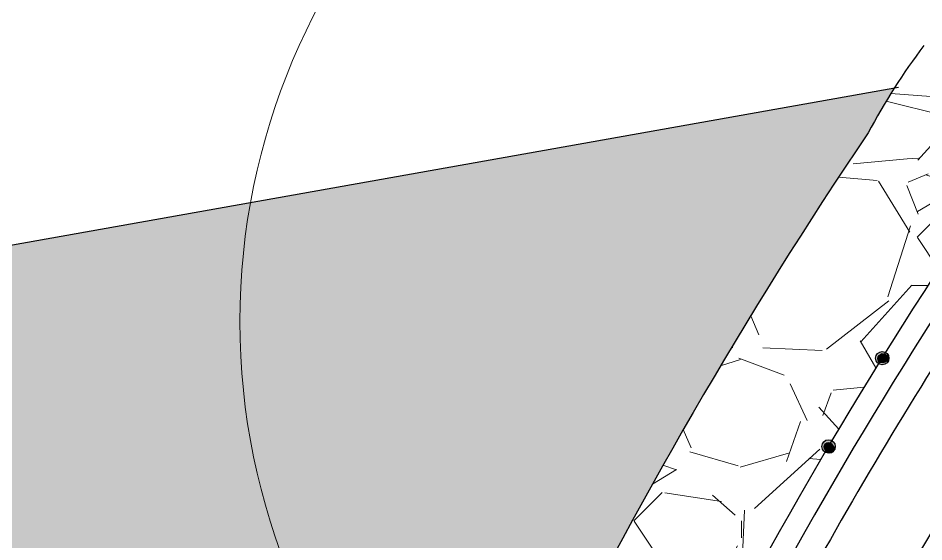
# Model space of a CAD drawing. Header units: millimetres. Extents: x -46762 to 161452, y -66984 to 31524.
# Drawn here: x -41560 to -40546, y -9718 to -9131 of the extents above; entities that cross this region are included whole.
import ezdxf

# ---------------------------------------------------------------- set-up
doc = ezdxf.new("R2010")
doc.units = ezdxf.units.MM
doc.header["$LTSCALE"] = 0.5
pattern_1 = [(228.0128, (-97673.25584044286, -17195.62959779655), (-2540.002158237001, -2857.503511189072), [42.715125, -4228.8125]), (184.9697, (-97701.83084044285, -17227.37959779655), (3810.006163272391, 317.4977594234323), [73.300625, -7256.75]), (132.5104, (-97774.85584044286, -17233.72959779655), (3174.997689791462, -3492.503411557551), [51.68525, -5116.8375]), (267.2737, (-97898.68084044284, -17313.10459779655), (317.4986213535216, 6349.997956670803), [66.750625, -6608.3]), (292.8337, (-97901.85584044286, -17379.77959779655), (-1587.504506937738, 3810.002166256389), [65.45425000000002, -6479.975000000001]), (357.2737, (-97876.45584044285, -17440.10459779655), (-6349.997956670803, 317.4986213535219), [66.750625, -6608.3]), (37.6942, (-97809.78084044284, -17443.27959779655), (-4127.502607654991, -3174.997169623111), [88.27424999999998, -8739.1375]), (72.2553, (-97739.93084044284, -17389.30459779655), (2222.504445683399, 6985.002025754549), [83.34000000000002, -8250.6625]), (121.4296, (-97714.53084044285, -17309.92959779654), (-2540.00065440806, 4127.495144996587), [66.976625, -6630.687500000001]), (175.2364, (-97749.45584044285, -17252.77959779655), (3492.497256631807, -317.4970203401444), [76.4641249999998, -3746.737499999988]), (222.3974, (-97825.65584044284, -17246.42959779654), (-3810.000114654964, -3492.495456329621), [98.88475000000001, -9789.600000000002]), (138.8141, (-97584.35584044285, -17316.27959779655), (-2222.498584278092, 1904.997069640501), [33.750625, -3341.325]), (171.4692, (-97609.75584044286, -17294.05459779654), (4127.493699448925, -635.0016000057124), [64.21024999999979, -6356.824999999987]), (225, (-97673.25584044286, -17284.52959779655), (-6.661338147750939e-14, -317.4997835875247), [44.901125, -404.11125]), (203.1986, (-97695.48084044283, -17246.42959779654), (1587.505353198854, 635.0027842882831), [24.180125, -2393.825]), (291.8014, (-97717.70584044285, -17255.95459779655), (-317.5002227368137, 952.5006135914831), [34.19575, -1675.6]), (30.9638, (-97705.00584044284, -17287.70459779655), (952.4989943510283, 635.0004948325691), [55.53999999999981, -1795.787499999994]), (161.5651, (-97657.38084044284, -17259.12959779655), (635.0002897726226, -317.4995278081346), [40.160875, -963.8625]), (16.38950000000001, (-97901.85584044286, -17255.95459779655), (3175.001751746169, 952.4980187459755), [56.261, -5569.849999999999]), (70.3462, (-97847.88084044284, -17240.07959779655), (-1269.996461084563, -3492.495061068125), [47.19987500000001, -4672.775]), (293.1986, (-97657.38084044284, -17195.62959779655), (-635.002784288283, 1587.505353198854), [48.36, -2369.65]), (343.6105, (-97638.33084044285, -17240.07959779655), (-3175.001751746168, 952.4980187459764), [56.26099999999982, -5569.849999999988]), (339.444, (-97901.85584044286, -17452.80459779655), (-1587.501970531989, 634.9992295062673), [54.25437499999999, -2658.4625]), (294.7751, (-97851.05584044286, -17471.85459779655), (-1587.496300453355, 3492.498378269584), [45.4589999999999, -4500.449999999988]), (66.80140000000002, (-97654.20584044284, -17513.12959779655), (635.0027842882835, 1587.505353198854), [48.36, -2369.65]), (17.35400000000001, (-97635.15584044284, -17468.67959779655), (-4127.500222732495, -1269.998084450704), [53.22287499999998, -5269.049999999998]), (69.444, (-97809.78084044284, -17513.12959779655), (-634.9992295062681, -1587.501970531988), [27.12725, -2685.6]), (101.3098999999999, (-97673.25584044286, -17513.12959779655), (-317.4984328609186, 1269.995932612828), [16.18937499999996, -1602.749999999995]), (165.9638, (-97676.43084044284, -17497.25459779655), (952.5006693371466, -317.4994505154552), [65.45424999999999, -1243.63125]), (186.0090000000001, (-97739.93084044284, -17481.37959779655), (3174.995318053494, 317.4992585684823), [60.65837500000001, -6005.175000000001]), (303.6901, (-97705.00584044284, -17316.27959779655), (-317.5001089134041, 634.9993874039799), [45.79050000000001, -1098.9725]), (353.1572, (-97679.60584044285, -17354.37959779655), (5397.502232080428, -635.0028439568549), [79.94462499999997, -7914.499999999998]), (60.94540000000001, (-97600.23084044285, -17363.90459779655), (-1269.997045728636, -2222.494701354266), [32.6885, -3236.175]), (90, (-97584.35584044285, -17335.32959779655), (-317.5, 317.5), [19.05, -298.45]), (120.2564, (-97746.28084044287, -17471.85459779655), (1269.997308354514, -2222.498879059695), [44.108375, -4366.7375]), (48.01279999999999, (-97768.50584044284, -17433.75459779655), (2540.002158237001, 2857.503511189072), [85.430375, -4186.1]), (0, (-97711.35584044285, -17370.25459779655), (317.5, 317.5), [82.55, -234.95]), (325.3048, (-97628.80584044284, -17370.25459779655), (-3174.994498869211, 2222.500211310596), [50.20124999999999, -4969.9125]), (254.0546, (-97587.53084044285, -17398.82959779655), (-317.5008099626843, -1270.003025400453), [46.22862500000001, -2265.212500000001]), (207.646, (-97600.23084044285, -17443.27959779655), (-6032.49788112784, -3175.001996840424), [75.268125, -7451.5625]), (175.4261, (-97666.90584044284, -17478.20459779655), (-4127.500950593439, 317.4984639024328), [79.6286249999998, -7883.224999999977]), (175.4261, (-97666.90584044284, -17478.20459779655), (-4127.500950593439, 317.4984639024328), [79.6286249999998, -7883.224999999977])]

msp = doc.modelspace()

# ---------------------------------------------------------------- hatches: boundary and pattern name
at = {"lineweight": 9}
h = msp.add_hatch(dxfattribs=at)
h.set_pattern_fill('GRAVEL', color=256, scale=12.5, style=0)
h.set_pattern_definition(pattern_1)
h.paths.add_polyline_path([(-40424.21508692467, -8996.865861355256, 0.009271859673230076), (-40545.55601289532, -9162.178706407512, 0.04040136873052366), (-40607.93769314952, -9259.773730341049), (-40528.40134553706, -9313.407695617303, -0.005282033463155935), (-40463.84646693703, -9219.82894939654, -0.00927000709649221), (-40344.72367820061, -9057.538065418788, -0.02920859077319053), (-39936.05114393156, -8582.59068671095), (-40007.91630009015, -8513.053651037188, 0.02920952243305898)])
for color, points in [(253, [(-41299.78596844349, -9338.059304140192, 0.04459230116259244), (-41311.68324969448, -9471.194660637222, 0.220011832617127), (-41047.14580779721, -10043.28310107025, -0.007350666345761999), (-40978.32448607637, -9898.318994330097, -0.03385109999103482), (-40607.93769314954, -9259.773730341065, -0.02019245821285479), (-40578.7183232611, -9209.716040654162)]), (256, [(-40594.81350371589, -9512.616238183584, 0.4142135623730951), (-40592.22544942886, -9515.204292470653), (-40592.22544942886, -9512.616238183584), (-40589.63739514175, -9512.616238183584, 1)]), (256, [(-40594.70180671549, -9509.530575954084, 0.4142135623730951), (-40592.11375242837, -9512.118630241153), (-40592.11375242837, -9509.530575954084), (-40589.52569814134, -9509.530575954084, 1)]), (256, [(-40594.70180671549, -9512.118630241153, 0.4142135623730951), (-40592.11375242837, -9514.706684528226), (-40592.11375242837, -9512.118630241153), (-40589.52569814134, -9512.118630241153, 1)]), (256, [(-40593.3776673048, -9512.181413748016, 0.4142135623730951), (-40590.78961301777, -9514.769468035085), (-40590.78961301777, -9512.181413748016), (-40588.20155873065, -9512.181413748016, 1)]), (256, [(-40589.63739514175, -9512.616238183584), (-40592.22544942886, -9512.616238183584), (-40592.22544942886, -9515.204292470653, 0.4142135623730951)]), (256, [(-40589.52569814134, -9509.530575954084), (-40592.11375242837, -9509.530575954084), (-40592.11375242837, -9512.118630241153, 0.4142135623730951)]), (256, [(-40589.52569814134, -9512.118630241153), (-40592.11375242837, -9512.118630241153), (-40592.11375242837, -9514.706684528226, 0.4142135623730951)]), (256, [(-40588.20155873065, -9512.181413748016), (-40590.78961301777, -9512.181413748016), (-40590.78961301777, -9514.769468035085, 0.4142135623730951)]), (256, [(-40655.02083910625, -9611.440566650543, 0.4142135623730951), (-40652.43278481922, -9614.028620937612), (-40652.43278481922, -9611.440566650543), (-40649.8447305321, -9611.440566650543, 1)]), (256, [(-40654.90914210584, -9610.942958708112, 0.4142135623730951), (-40652.32108781872, -9613.531012995181), (-40652.32108781872, -9610.942958708112), (-40649.73303353169, -9610.942958708112, 1)]), (256, [(-40654.90914210584, -9610.942958708112, 0.4142135623730951), (-40652.32108781872, -9613.531012995181), (-40652.32108781872, -9610.942958708112), (-40649.73303353169, -9610.942958708112, 1)]), (256, [(-40653.54437313777, -9613.56614262819, 0.4142135623730951), (-40650.95631885075, -9616.154196915259), (-40650.95631885075, -9613.56614262819), (-40648.36826456363, -9613.56614262819, 1)]), (256, [(-40649.8447305321, -9611.440566650543), (-40652.43278481922, -9611.440566650543), (-40652.43278481922, -9614.028620937612, 0.4142135623730951)]), (256, [(-40649.73303353169, -9610.942958708112), (-40652.32108781872, -9610.942958708112), (-40652.32108781872, -9613.531012995181, 0.4142135623730951)]), (256, [(-40649.73303353169, -9610.942958708112), (-40652.32108781872, -9610.942958708112), (-40652.32108781872, -9613.531012995181, 0.4142135623730951)]), (256, [(-40648.36826456363, -9613.56614262819), (-40650.95631885075, -9613.56614262819), (-40650.95631885075, -9616.154196915259, 0.4142135623730951)])]:
    msp.add_hatch(color=color).paths.add_polyline_path(points)
h = msp.add_hatch(dxfattribs=at)
h.set_pattern_fill('GRAVEL', color=256, scale=12.5, style=0)
h.set_pattern_definition(pattern_1)
h.paths.add_polyline_path([(-40978.32448607625, -9898.318994329844), (-40843.63097159209, -9964.33243138562, -0.0004177314218241527), (-40839.70267947123, -9956.380544387439, -0.5597929311397303), (-40837.74343668662, -9952.426990185317, -0.006165847943462286), (-40778.12558213297, -9835.882165405796, -1.052615603371247), (-40775.71259342092, -9831.310594516703, -0.005046402871744247), (-40724.69978072157, -9737.091659794629, -1.121393180336439), (-40722.20372044601, -9732.595756536435, -0.006486373686529642), (-40653.74433939275, -9613.104527571208, -0.9525919544846718), (-40651.11409710041, -9608.653592333181, -0.005319006727675238), (-40592.58296360847, -9512.07574114741, -1.466168013647467), (-40590.03974958575, -9507.982500632437, -0.005508823468569617), (-40527.17871367474, -9409.35145706267, -0.8320472698665962), (-40524.3939752773, -9405.090986603855, -0.003242333119510848), (-40486.3297193521, -9347.731367444945, -0.7342087519222721), (-40483.73086480649, -9343.531972365274), (-40505.61049478489, -9328.777082383514, -0.5781369485468935), (-40509.32954621891, -9326.269078601015), (-40528.40134553706, -9313.407695617303), (-40607.93769314952, -9259.773730341049, 0.03385109999102304)])
h = msp.add_hatch(color=253)
edge = h.paths.add_edge_path()
edge.add_arc((-40560.81554833348, -9471.19466063724), 750.8677013609963, 169.7869632429747, 179.9999999999986, ccw=False)
edge.add_line((-41299.78596844349, -9338.05930414019), (-42195.51129969807, -9497.489994129392))
edge.add_spline(control_points=[(-42195.51129969822, -9497.48999412971), (-42203.95704006245, -9512.279287238702), (-42285.22617153623, -9660.926763339403), (-42378.54440431749, -9970.760183376982), (-42373.85420781885, -10414.21042860185), (-42357.0918755703, -10699.98011144869), (-42335.4875966441, -10842.22618739212)], knot_values=[6.856157176669029, 6.856157176669029, 6.856157176669029, 6.856157176669029, 7.879986155391713, 17.03746353602673, 25.78178237767091, 34.33410538943274, 34.33410538943274, 34.33410538943274, 34.33410538943274], degree=3, periodic=0)
edge.add_line((-42335.48759664411, -10842.22618739212), (-41283.8804688426, -10656.79947765537))
edge.add_arc((-36082.69659062807, -12311.32365850064), 5458.000000000037, 155.4464043551236, 162.353856760346, ccw=False)
edge.add_arc((-40560.81554833348, -9471.194660637218), 750.8677013609963, 180.0000000000003, 229.6322607457674, ccw=False)
h = msp.add_hatch(color=256)
h.paths.add_polyline_path([(-40592.10927686356, -9504.66656831885, 0.0001468720347857163), (-40592.11555977302, -9507.784948964754, -0.4075683121169166), (-40587.39291062899, -9512.616238183584, -0.2818111886752684), (-40590.02804553339, -9516.920288296265), (-40586.41486421695, -9516.920288296265, 0.1768496511547933), (-40584.66168916209, -9512.118630241153, 0.4140376673082951)])
h.paths.add_polyline_path([(-40592.11555977302, -9507.784948964754, -0.0001468720347857169), (-40592.10927686356, -9504.66656831885, 0.4143894793180001), (-40599.56581569464, -9512.118630241153, 0.1768496511547933), (-40597.81264063979, -9516.920288296265), (-40594.42285332436, -9516.920288296265, -0.2818111886752684), (-40597.05798822876, -9512.616238183584, -0.4208901854230835)])
h.paths.add_polyline_path([(-40586.41486421695, -9516.920288296265), (-40590.02804553339, -9516.920288296265, -0.2405059389793157), (-40594.42285332436, -9516.920288296265), (-40597.81264063979, -9516.920288296265, 0.4650740833706085)])
h = msp.add_hatch(color=256)
edge = h.paths.add_edge_path()
edge.add_arc((-40592.22544942886, -9512.616238183586), 4.832538799884284, 0, 360)
edge = h.paths.add_edge_path(flags=16)
edge.add_arc((-40592.22544942886, -9512.616238183586), 2.588054287070918, 0, 360)
h = msp.add_hatch(color=256)
h.paths.add_polyline_path([(-40596.93299952347, -9511.52426594987, -0.00032442072729859), (-40594.68150232208, -9511.800254618456, -0.8203955301075307), (-40589.64421559183, -9512.428470051696, -0.0003244207272990215), (-40587.39389789736, -9512.713916486295, 0.005053543832042459), (-40587.39291062899, -9512.616238183584, 0.89206796145849)])
h.paths.add_polyline_path([(-40587.39389789736, -9512.713916486295, 0.0003244207272989703), (-40589.64421559183, -9512.428470051696, -0.01815590774407738), (-40589.63739514181, -9512.616238183584, -1), (-40594.81350371594, -9512.616238183584, -0.0803624715725062), (-40594.68150232208, -9511.800254618453, 0.0003244207272985405), (-40596.93299952347, -9511.52426594987, 0.05704448293656798), (-40597.05798822876, -9512.616238183584, 0.989943732125018)])
h = msp.add_hatch(color=256)
edge = h.paths.add_edge_path()
edge.add_arc((-40590.78961301777, -9512.181413748014), 4.832538799884284, 0, 360)
edge = h.paths.add_edge_path(flags=16)
edge.add_arc((-40590.78961301777, -9512.181413748014), 2.588054287070918, 0, 360)
h = msp.add_hatch(color=256)
h.paths.add_polyline_path([(-40595.49716311238, -9511.089441514303, -0.00032442072729859), (-40593.24566591099, -9511.365430182888, -0.8203955301075307), (-40588.20837918074, -9511.993645616125, -0.0003244207272990215), (-40585.95806148626, -9512.279092050727, 0.005053543832042459), (-40585.95707421789, -9512.181413748016, 0.89206796145849)])
h.paths.add_polyline_path([(-40585.95806148626, -9512.279092050727, 0.0003244207272989703), (-40588.20837918074, -9511.993645616125, -0.01815590774407738), (-40588.2015587307, -9512.181413748016, -1), (-40593.37766730484, -9512.181413748016, -0.0803624715725062), (-40593.24566591099, -9511.365430182881, 0.0003244207272985405), (-40595.49716311238, -9511.089441514303, 0.05704448293656798), (-40595.62215181766, -9512.181413748016, 0.989943732125018)])
h = msp.add_hatch(color=256)
h.paths.add_polyline_path([(-40652.31661225391, -9603.490896785808, 0.0001468720347857163), (-40652.32289516336, -9606.609277431713, -0.4075683121169166), (-40647.60024601934, -9611.440566650543, -0.2818111886752684), (-40650.23538092374, -9615.744616763224), (-40646.6221996073, -9615.744616763224, 0.1768496511547933), (-40644.86902455245, -9610.942958708112, 0.4140376673082951)])
h.paths.add_polyline_path([(-40652.32289516338, -9606.609277431713, -0.0001468720347857169), (-40652.31661225391, -9603.490896785808, 0.4143894793180001), (-40659.773151085, -9610.942958708112, 0.1768496511547933), (-40658.01997603015, -9615.744616763224), (-40654.63018871471, -9615.744616763224, -0.2818111886752684), (-40657.26532361911, -9611.440566650543, -0.4208901854230835)])
h.paths.add_polyline_path([(-40646.6221996073, -9615.744616763224), (-40650.23538092374, -9615.744616763224, -0.2405059389793157), (-40654.63018871471, -9615.744616763224), (-40658.01997603015, -9615.744616763224, 0.4650740833706085)])
h = msp.add_hatch(color=256)
edge = h.paths.add_edge_path()
edge.add_arc((-40652.43278481922, -9611.440566650543), 4.832538799884284, 0, 360)
edge = h.paths.add_edge_path(flags=16)
edge.add_arc((-40652.43278481922, -9611.440566650543), 2.588054287070918, 0, 360)
h = msp.add_hatch(color=256)
h.paths.add_polyline_path([(-40657.14033491383, -9610.34859441683, -0.00032442072729859), (-40654.88883771244, -9610.624583085415, -0.8203955301075307), (-40649.85155098219, -9611.252798518652, -0.0003244207272990215), (-40647.60123328771, -9611.538244953254, 0.005053543832042459), (-40647.60024601934, -9611.440566650543, 0.89206796145849)])
h.paths.add_polyline_path([(-40647.60123328771, -9611.538244953254, 0.0003244207272989703), (-40649.85155098219, -9611.252798518652, -0.01815590774407738), (-40649.84473053215, -9611.440566650543, -1), (-40655.02083910629, -9611.440566650543, -0.0803624715725062), (-40654.88883771244, -9610.624583085408, 0.0003244207272985405), (-40657.14033491383, -9610.34859441683, 0.05704448293656798), (-40657.26532361911, -9611.440566650543, 0.989943732125018)])
h = msp.add_hatch(color=256)
edge = h.paths.add_edge_path()
edge.add_arc((-40650.95631885075, -9613.56614262819), 4.832538799884284, 0, 360)
edge = h.paths.add_edge_path(flags=16)
edge.add_arc((-40650.95631885075, -9613.56614262819), 2.588054287070918, 0, 360)
h = msp.add_hatch(color=256)
h.paths.add_polyline_path([(-40655.66386894535, -9612.47417039448, -0.00032442072729859), (-40653.41237174397, -9612.750159063062, -0.8203955301075307), (-40648.3750850137, -9613.378374496295, -0.0003244207272990215), (-40646.12476731924, -9613.6638209309, 0.005053543832042459), (-40646.12378005087, -9613.56614262819, 0.89206796145849)])
h.paths.add_polyline_path([(-40646.12476731924, -9613.6638209309, 0.0003244207272989703), (-40648.3750850137, -9613.378374496298, -0.01815590774407738), (-40648.36826456367, -9613.56614262819, -1), (-40653.54437313782, -9613.56614262819, -0.0803624715725062), (-40653.41237174397, -9612.750159063062, 0.0003244207272985405), (-40655.66386894535, -9612.47417039448, 0.05704448293656798), (-40655.78885765062, -9613.56614262819, 0.989943732125018)])

# ---------------------------------------------------------------- linework, layer by layer
msp.add_line((-40574.1024578221, -9208.894459990806), (-42195.51129970123, -9497.489994129955))
at = {"lineweight": 15}
msp.add_circle((-40560.81554833348, -9471.194660637222), 750.8677013609963, dxfattribs=at)
for centre, radius in [((-40592.11375242837, -9512.118630241155), 7.452063266274418), ((-40592.22544942886, -9512.616238183586), 4.832538799884284), ((-40590.78961301777, -9512.181413748014), 4.832538799884284), ((-40592.22544942886, -9512.616238183586), 2.588054287070918), ((-40592.11375242837, -9509.530575954084), 2.588054287070918), ((-40592.11375242837, -9512.118630241155), 2.588054287070918), ((-40590.78961301777, -9512.181413748014), 2.588054287070918), ((-40652.32108781872, -9610.942958708114), 7.452063266274418), ((-40652.43278481922, -9611.440566650543), 4.832538799884284), ((-40650.95631885075, -9613.56614262819), 4.832538799884284), ((-40652.43278481922, -9611.440566650543), 2.588054287070918), ((-40652.32108781872, -9610.942958708114), 2.588054287070918), ((-40652.32108781872, -9610.942958708114), 2.588054287070918), ((-40650.95631885075, -9613.56614262819), 2.588054287070918)]:
    msp.add_circle(centre, radius)
for centre, radius, start, end in [((-36082.69659062805, -12311.32365850059), 5160.000000000036, 141.4330000000055, 180), ((-39973.8234527311, -9596.358313268438), 717.9067149468929, 142.7865835116631, 152.0408669508864), ((-36082.69659062805, -12311.32365850064), 5458.000000000057, 146.0066467098956, 153.7617860630676), ((-36082.69659062805, -12311.32365850059), 5254.000000000036, 144.8414308014659, 153.4950217459102), ((-36082.69659062805, -12311.32365850064), 5308.000000000057, 146.0066467098956, 153.7617860630676), ((-36082.69659062805, -12311.32365850059), 5283.000000000036, 146.0066467098956, 153.5014558654861)]:
    msp.add_arc(centre, radius, start, end)

doc.saveas('drawing.dxf')
